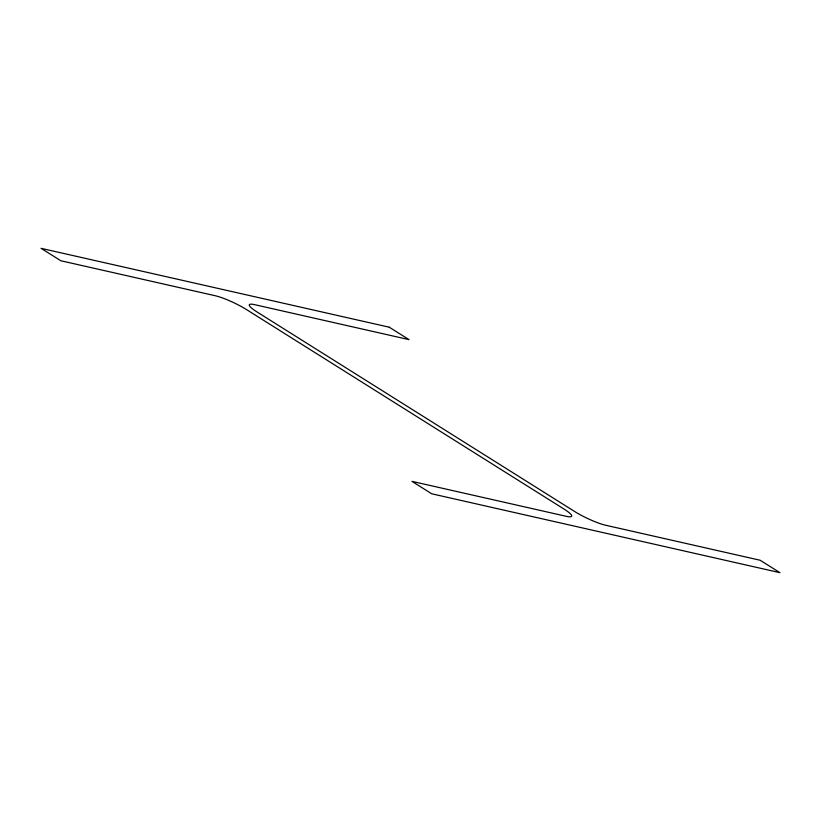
<?xml version="1.0" encoding="UTF-8"?>
<svg xmlns="http://www.w3.org/2000/svg" width="821" height="821" viewBox="0 0 821 821"><rect width="100%" height="100%" fill="white"/><g stroke="black" fill="none" stroke-linecap="round" stroke-linejoin="round"><path stroke-width="1.23" d="M389.257 327.21L41.05 248.322L60.836 260.75L215.276 295.745A24.322 3.972 25.3 0 1 246.382 309.507L564.068 509.102A24.322 3.972 25.3 0 1 566.398 516.347L411.957 481.363L431.743 493.79L779.95 572.678L760.164 560.25L605.724 525.255A24.322 3.972 25.3 0 1 574.618 511.493L256.932 311.898A24.322 3.972 25.3 0 1 254.602 304.653L409.043 339.637L389.257 327.21"/></g></svg>
